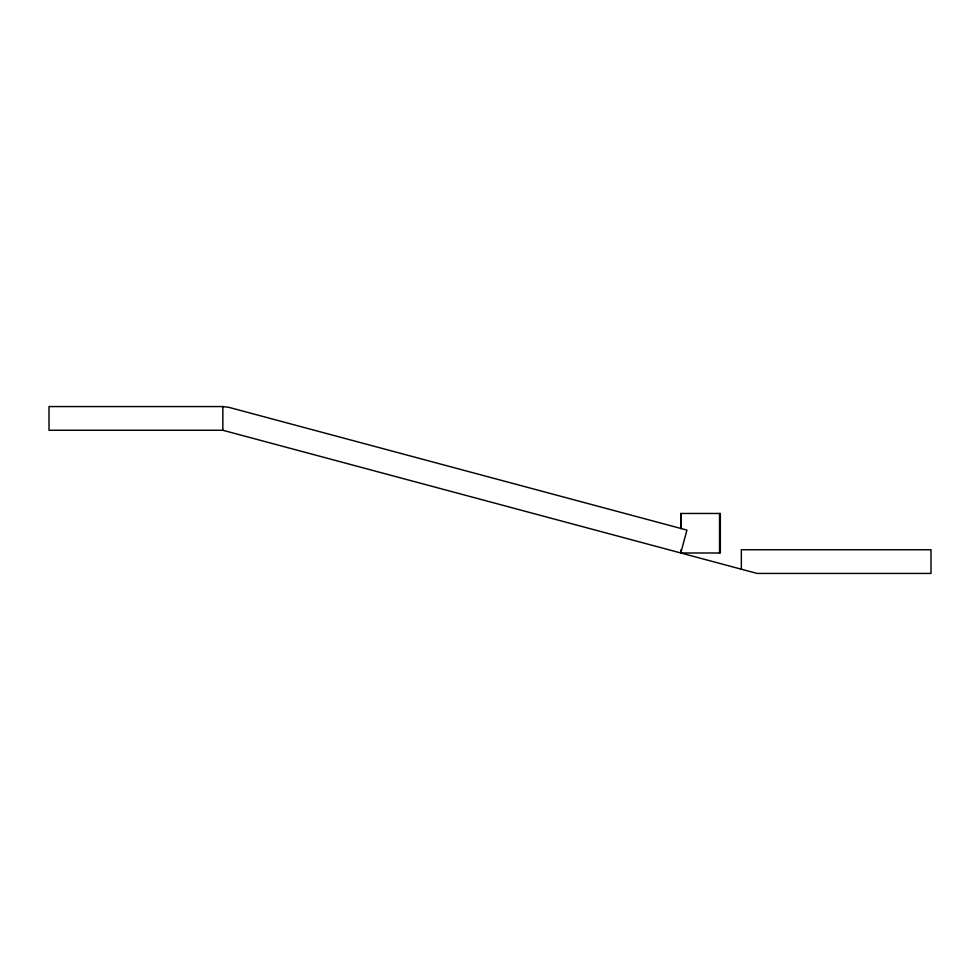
<?xml version="1.0" encoding="UTF-8"?>
<svg xmlns="http://www.w3.org/2000/svg" width="980" height="980" viewBox="0 0 980 980"><rect width="100%" height="100%" fill="white"/><g stroke="black" fill="none" stroke-linecap="round" stroke-linejoin="round"><path stroke-width="1.47" d="M680.818 513.471L680.818 528.673L680.757 513.471L720.337 513.471L720.337 552.99L680.757 552.99L686.956 530.082L228.989 407.374L222.852 406.565L49 406.565L49 430.269L222.852 430.269L757.148 573.435L931 573.435L931 549.731L741.346 549.731L741.346 569.196M719.541 513.471L719.541 552.99M680.757 549.939L680.757 552.99M222.852 406.565L222.852 430.269"/></g></svg>
